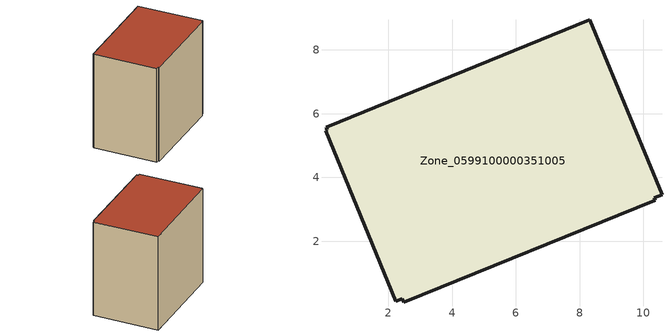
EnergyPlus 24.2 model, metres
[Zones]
Zone_0599100000351005
 floor ground (C_G): 2.23,0.12 0.03,5.47 0.09,5.5 0.06,5.57 8.32,8.95 10.58,3.46 10.34,3.36 10.37,3.29 2.49,0.08 2.44,0.2 z0
 wall outside (C_F): 0.06,5.57 0.09,5.5 0.03,5.47 2.23,0.12 2.44,0.2 2.49,0.08 10.37,3.29 10.34,3.36 10.58,3.46 8.32,8.95 0.06,5.57 z0:8.93
 roof outside (C_R): 10.58,3.46 8.32,8.95 0.06,5.57 0.09,5.5 0.03,5.47 2.23,0.12 2.44,0.2 2.49,0.08 10.37,3.29 10.34,3.36 z8.93
[BUILDING]
Pand.0599100000351005: North Axis=0; Terrain=City; Loads Convergence Tolerance Value=0.04; Temperature Convergence Tolerance Value=0.4; Solar Distribution=FullExterior; Maximum Number of Warmup Days=25; Minimum Number of Warmup Days=1
[Site:Location]
Rotterdam.The.Hague.AP_ZH_NLD Design_Conditions: Latitude=51.96; Longitude=4.45; Time Zone=1; Elevation=-4.5
[SITE:GROUNDTEMPERATURE:BUILDINGSURFACE]
18, 18, 18, 18, 18, 18, 18, 18, 18, 18, 18, 18
[MATERIAL] Thermal Absorptance=0.9; Solar Absorptance=0.7; Visible Absorptance=0.7
Name | Roughness | Thickness | Conductivity | Density | Specific Heat
G.TI.1992-2005 | MediumSmooth | 0.15 | 0.06 | 540 | 1210
F.TI.1992-2005 | Rough | 0.3 | 0.12 | 1920 | 840
R.TI.1992-2005 | MediumRough | 0.2 | 0.08 | 1500 | 1000
[CONSTRUCTION]
C_G: G.TI.1992-2005
C_F: F.TI.1992-2005
C_R: R.TI.1992-2005
[ZONE]
Zone_0599100000351005: Type=1; Multiplier=1; Ceiling Height=Autocalculate; Volume=Autocalculate; Floor Area=autocalculate; Part of Total Floor Area=Yes
[ZONEINFILTRATION:DESIGNFLOWRATE]
Infil_Zone_0599100000351005: Zone or ZoneList or Space or SpaceList=Zone_0599100000351005; Schedule=AlwaysOn; Design Flow Rate Calculation Method=Flow/Area; Flow Rate per Floor Area=0.0015; Constant Term Coefficient=1; Temperature Term Coefficient=0; Velocity Term Coefficient=0; Velocity Squared Term Coefficient=0
[HVACTEMPLATE:ZONE:IDEALLOADSAIRSYSTEM]
Zone_0599100000351005: Maximum Heating Supply Air Temperature=50; Minimum Cooling Supply Air Temperature=13; Maximum Heating Supply Air Humidity Ratio=0.0156; Minimum Cooling Supply Air Humidity Ratio=0.0077; Heating Limit=NoLimit; Cooling Limit=NoLimit; Dehumidification Control Type=ConstantSensibleHeatRatio; Cooling Sensible Heat Ratio=0.7; Dehumidification Setpoint=60; Humidification Control Type=None; Humidification Setpoint=30; Outdoor Air Method=None; Outdoor Air Flow Rate per Person=0.00944; Outdoor Air Flow Rate per Zone Floor Area=0; Outdoor Air Flow Rate per Zone=0; Demand Controlled Ventilation Type=None; Outdoor Air Economizer Type=NoEconomizer; Heat Recovery Type=None; Sensible Heat Recovery Effectiveness=0.7; Latent Heat Recovery Effectiveness=0.65
[ZONECONTROL:THERMOSTAT]
ThermostatControl_Zone_0599100000351005: Zone or ZoneList=Zone_0599100000351005; Control Type Schedule=DualSetpointControlType; Control 1=Thermostat_Zone_0599100000351005; Temperature Difference Between Cutout And Setpoint=0
[THERMOSTATSETPOINT:DUALSETPOINT]
Thermostat_Zone_0599100000351005: Heating Setpoint Temperature Schedule=HeatingSetpoint_Zone_0599100000351005; Cooling Setpoint Temperature Schedule=CoolingSetpoint_Zone_0599100000351005
[SCHEDULE:COMPACT]
HeatingSetpoint_Zone_0599100000351005: Through: 12/31, For: AllDays, Until: 24:00, 21
CoolingSetpoint_Zone_0599100000351005: Through: 12/31, For: AllDays, Until: 24:00, 24
DualSetpointControlType: Through: 12/31, For: AllDays, Until: 24:00, 4
AlwaysOn: Through: 12/31, For: AllDays, Until: 24:00, 1
